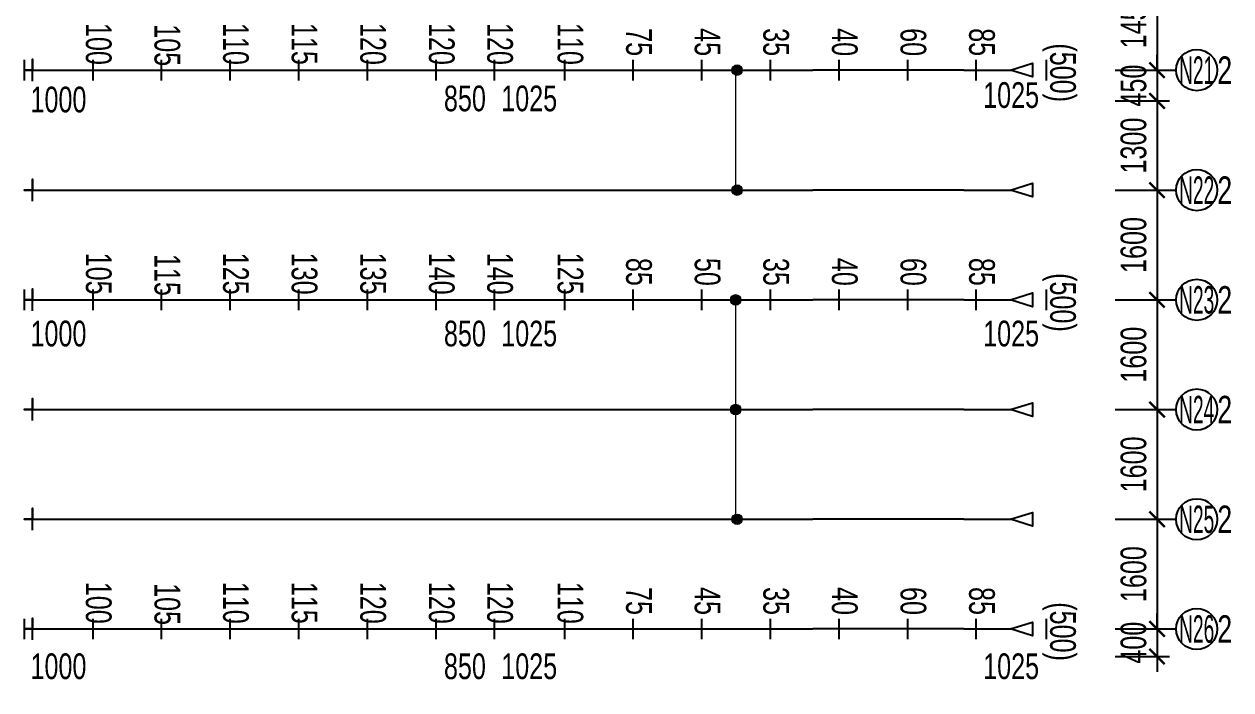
# Model space of a CAD drawing. Header units: millimetres. Extents: x 4465111 to 4895522, y 2166116 to 2541221.
# Drawn here: x 4539664 to 4557255, y 2217858 to 2227567 of the extents above; entities that cross this region are included whole.
import ezdxf
from ezdxf.enums import TextEntityAlignment as Align

# ---------------------------------------------------------------- set-up
doc = ezdxf.new("R2010")
doc.units = ezdxf.units.MM
doc.header["$LTSCALE"] = 50
doc.header["$MEASUREMENT"] = 0
doc.layers.get('DEFPOINTS').update_dxf_attribs({"lineweight": 9})
for name, color, linetype in [('BREAK_LINE', 7, 'Continuous'), ('KCS_TEXT', 2, 'Continuous'), ('S- Border', 6, 'Continuous'), ('SP-Reinforcement', 4, 'Continuous')]:
    doc.layers.add(name, color=color, linetype=linetype)
doc.layers.add('Current_plane_Tendon', color=7, linetype='Continuous', true_color=0xab0000)
for name, color, linetype, lineweight in [('S-dims', 8, 'Continuous', 15), ('S-text', 3, 'Continuous', 20), ('S-Thin', 253, 'Continuous', 15)]:
    doc.layers.add(name, color=color, linetype=linetype, lineweight=lineweight)
doc.styles.add('KCS_SMTEXT', font='arial.ttf', dxfattribs={"width": 0.7})
doc.dimstyles.new('KCS_DIM150', dxfattribs={"dimscale": 150, "dimtxt": 2.5, "dimasz": 1.5, "dimexe": 1.2, "dimexo": 0, "dimgap": 1, "dimtad": 1, "dimdec": 0, "dimzin": 0, "dimdsep": 46, "dimtxsty": 'KCS_SMTEXT', "dimblk": 'ARCHTICK', "dimcen": 0, "dimdle": 1, "dimclrd": 1, "dimclre": 1, "dimclrt": 2, "dimadec": 0, "dimazin": 0, "dimtfac": 1, "dimtdec": 0, "dimtix": 1, "dimtmove": 2, "dimatfit": 3, "dimfxl": 1, "dimtolj": 1, "dimtzin": 0, "dimarcsym": 0})
doc.dimstyles.new('KCS_DIM150A', dxfattribs={"dimscale": 150, "dimtxt": 2.5, "dimasz": 3, "dimexe": 1.2, "dimexo": 0, "dimgap": 1, "dimtad": 1, "dimdec": 0, "dimzin": 0, "dimdsep": 46, "dimtxsty": 'KCS_SMTEXT', "dimblk": 'ARCHTICK', "dimcen": 0, "dimdle": 1, "dimse1": 1, "dimse2": 1, "dimsd1": 1, "dimsd2": 1, "dimclrd": 1, "dimclre": 1, "dimclrt": 3, "dimadec": 0, "dimazin": 0, "dimtfac": 1, "dimtdec": 0, "dimtix": 1, "dimtmove": 2, "dimatfit": 3, "dimfxl": 1, "dimtolj": 1, "dimtzin": 0, "dimarcsym": 0})

# ---------------------------------------------------------------- blocks, each defined once
blk = doc.blocks.new('*U196')
at = {"layer": 'S- Border'}
blk.add_lwpolyline([(0, 0), (392, 0)], dxfattribs=at)
blk.add_circle((692, 0), 300, dxfattribs=at)
at = {"layer": 'SP-Reinforcement'}
for points in [[(-16280, -160), (-16280, 160), (-16280, 0), (-16400, 0), (-4904, 0)], [(-2700, 0), (-4904, 0)], [(-2700, 0), (-2020, 0), (-1700, 100), (-1700, -100), (-2020, 0)]]:
    blk.add_lwpolyline(points, dxfattribs=at)
at = {"layer": 'S-text', "style": 'KCS_SMTEXT', "width": 0.7}
blk.add_attdef('COUNT', text='', height=400, dxfattribs=at).set_placement((1092, 0), align=Align.MIDDLE_CENTER)
blk = doc.blocks.new('*U197')
at = {"layer": 'S- Border'}
blk.add_lwpolyline([(0, 0), (392, 0)], dxfattribs=at)
blk.add_circle((692, 0), 300, dxfattribs=at)
at = {"layer": 'SP-Reinforcement'}
for points in [[(-16280, -160), (-16280, 160), (-16280, 0), (-16400, 0), (-4904, 0)], [(-2700, 0), (-4904, 0)], [(-2700, 0), (-2020, 0), (-1700, 100), (-1700, -100), (-2020, 0)]]:
    blk.add_lwpolyline(points, dxfattribs=at)
at = {"layer": 'S-text', "style": 'KCS_SMTEXT', "width": 0.7}
blk.add_attdef('COUNT', text='', height=400, dxfattribs=at).set_placement((1092, 0), align=Align.MIDDLE_CENTER)
blk = doc.blocks.new('*U198')
at = {"layer": 'S- Border'}
blk.add_lwpolyline([(0, 0), (392, 0)], dxfattribs=at)
blk.add_circle((692, 0), 300, dxfattribs=at)
at = {"layer": 'SP-Reinforcement'}
for points in [[(-16280, -160), (-16280, 160), (-16280, 0), (-16400, 0), (-4904, 0)], [(-2700, 0), (-4904, 0)], [(-2700, 0), (-2020, 0), (-1700, 100), (-1700, -100), (-2020, 0)]]:
    blk.add_lwpolyline(points, dxfattribs=at)
at = {"layer": 'S-text', "style": 'KCS_SMTEXT', "width": 0.7}
blk.add_attdef('COUNT', text='', height=400, dxfattribs=at).set_placement((1092, 0), align=Align.MIDDLE_CENTER)
blk = doc.blocks.new('*U199')
at = {"layer": 'S- Border'}
blk.add_lwpolyline([(0, 0), (392, 0)], dxfattribs=at)
blk.add_circle((692, 0), 300, dxfattribs=at)
at = {"layer": 'SP-Reinforcement'}
for points in [[(-16280, -160), (-16280, 160), (-16280, 0), (-16400, 0), (-4904, 0)], [(-2700, 0), (-4904, 0)], [(-2700, 0), (-2020, 0), (-1700, 100), (-1700, -100), (-2020, 0)]]:
    blk.add_lwpolyline(points, dxfattribs=at)
at = {"layer": 'S-text', "style": 'KCS_SMTEXT', "width": 0.7}
blk.add_attdef('COUNT', text='', height=400, dxfattribs=at).set_placement((1092, 0), align=Align.MIDDLE_CENTER)
blk = doc.blocks.new('*U200')
at = {"layer": 'S- Border'}
blk.add_lwpolyline([(0, 0), (392, 0)], dxfattribs=at)
blk.add_circle((692, 0), 300, dxfattribs=at)
at = {"layer": 'SP-Reinforcement'}
for points in [[(-16280, -160), (-16280, 160), (-16280, 0), (-16400, 0), (-4904, 0)], [(-2700, 0), (-4904, 0)], [(-2700, 0), (-2020, 0), (-1700, 100), (-1700, -100), (-2020, 0)]]:
    blk.add_lwpolyline(points, dxfattribs=at)
at = {"layer": 'S-text', "style": 'KCS_SMTEXT', "width": 0.7}
blk.add_attdef('COUNT', text='', height=400, dxfattribs=at).set_placement((1092, 0), align=Align.MIDDLE_CENTER)
blk = doc.blocks.new('*U201')
at = {"layer": 'S- Border'}
blk.add_lwpolyline([(0, 0), (392, 0)], dxfattribs=at)
blk.add_circle((692, 0), 300, dxfattribs=at)
at = {"layer": 'SP-Reinforcement'}
for points in [[(-16280, -160), (-16280, 160), (-16280, 0), (-16400, 0), (-4904, 0)], [(-2700, 0), (-4904, 0)], [(-2700, 0), (-2020, 0), (-1700, 100), (-1700, -100), (-2020, 0)]]:
    blk.add_lwpolyline(points, dxfattribs=at)
at = {"layer": 'S-text', "style": 'KCS_SMTEXT', "width": 0.7}
blk.add_attdef('COUNT', text='', height=400, dxfattribs=at).set_placement((1092, 0), align=Align.MIDDLE_CENTER)
blk = doc.blocks.new('*D303')
at = {"layer": 'DEFPOINTS', "color": 0, "transparency": 16777216}
for p in [(4527823, 2306778), (4528823, 2306778), (4528823, 2306433)]:
    blk.add_point(p, dxfattribs=at)
at = {"layer": 'S-dims', "color": 3, "transparency": 16777216, "insert": (4528323, 2306774), "char_height": 375, "attachment_point": 5, "style": 'KCS_SMTEXT'}
blk.add_mtext('\\A1;1000', dxfattribs=at)
blk = doc.blocks.new('_ArchTick')
at = {"color": 0, "linetype": 'ByBlock', "const_width": 0.15}
blk.add_lwpolyline([(-0.5, -0.5), (0.5, 0.5)], dxfattribs=at)
blk = doc.blocks.new('*D304')
at = {"layer": 'DEFPOINTS', "color": 0, "transparency": 16777216}
for p in [(4533823, 2306694), (4534673, 2306694), (4534673, 2306433)]:
    blk.add_point(p, dxfattribs=at)
at = {"layer": 'S-dims', "color": 3, "transparency": 16777216, "insert": (4534248, 2306774), "char_height": 375, "attachment_point": 5, "style": 'KCS_SMTEXT'}
blk.add_mtext('\\A1;850', dxfattribs=at)
blk = doc.blocks.new('*D305')
at = {"layer": 'DEFPOINTS', "color": 0, "transparency": 16777216}
for p in [(4534673, 2306694), (4535698, 2306694), (4535698, 2306433)]:
    blk.add_point(p, dxfattribs=at)
at = {"layer": 'S-dims', "color": 3, "transparency": 16777216, "insert": (4535185, 2306774), "char_height": 375, "attachment_point": 5, "style": 'KCS_SMTEXT'}
blk.add_mtext('\\A1;1025', dxfattribs=at)
blk = doc.blocks.new('*D306')
at = {"layer": 'DEFPOINTS', "color": 0, "transparency": 16777216}
for p in [(4541698, 2306694), (4542723, 2306761), (4542723, 2306433)]:
    blk.add_point(p, dxfattribs=at)
at = {"layer": 'S-dims', "color": 3, "transparency": 16777216, "insert": (4542210, 2306774), "char_height": 375, "attachment_point": 5, "style": 'KCS_SMTEXT'}
blk.add_mtext('\\A1;1025', dxfattribs=at)
blk = doc.blocks.new('*D377')
at = {"layer": 'DEFPOINTS', "color": 0, "transparency": 16777216}
for p in [(4543728, 2312068), (4543728, 2310618), (4544337, 2310618)]:
    blk.add_point(p, dxfattribs=at)
at = {"layer": 'S-dims', "color": 1, "lineweight": -2, "transparency": 16777216}
for p, q in [((4544337, 2312218), (4544337, 2310468)), ((4543728, 2312068), (4544517, 2312068)), ((4543728, 2310618), (4544517, 2310618))]:
    blk.add_line(p, q, dxfattribs=at)
at = {"layer": 'S-dims', "color": 1, "lineweight": -2, "transparency": 16777216, "xscale": 225, "yscale": 225, "zscale": 225}
for p, rotation in [((4544337, 2312068), 90), ((4544337, 2310618), 270)]:
    blk.add_blockref('_ArchTick', p, dxfattribs=dict(at, rotation=rotation))
at = {"layer": 'S-dims', "color": 2, "transparency": 16777216, "insert": (4543995, 2311343), "char_height": 375, "attachment_point": 5, "rotation": 90, "style": 'KCS_SMTEXT'}
blk.add_mtext('\\A1;1450', dxfattribs=at)
blk = doc.blocks.new('*D378')
at = {"layer": 'DEFPOINTS', "color": 0, "transparency": 16777216}
for p in [(4543728, 2310618), (4543728, 2310168), (4544337, 2310168)]:
    blk.add_point(p, dxfattribs=at)
at = {"layer": 'S-dims', "color": 1, "lineweight": -2, "transparency": 16777216}
for p, q in [((4544337, 2310618), (4544337, 2310843)), ((4543728, 2310618), (4544517, 2310618)), ((4544337, 2310618), (4544337, 2310168)), ((4543728, 2310168), (4544517, 2310168)), ((4544337, 2310168), (4544337, 2309943))]:
    blk.add_line(p, q, dxfattribs=at)
at = {"layer": 'S-dims', "color": 1, "lineweight": -2, "transparency": 16777216, "xscale": 225, "yscale": 225, "zscale": 225}
for p, rotation in [((4544337, 2310618), 270), ((4544337, 2310168), 90)]:
    blk.add_blockref('_ArchTick', p, dxfattribs=dict(at, rotation=rotation))
at = {"layer": 'S-dims', "color": 2, "transparency": 16777216, "insert": (4543995, 2310393), "char_height": 375, "attachment_point": 5, "rotation": 90, "style": 'KCS_SMTEXT'}
blk.add_mtext('\\A1;450', dxfattribs=at)
blk = doc.blocks.new('*D379')
at = {"layer": 'DEFPOINTS', "color": 0, "transparency": 16777216}
for p in [(4543728, 2310168), (4543728, 2308868), (4544337, 2308868)]:
    blk.add_point(p, dxfattribs=at)
at = {"layer": 'S-dims', "color": 1, "lineweight": -2, "transparency": 16777216}
for p, q in [((4543728, 2310168), (4544517, 2310168)), ((4544337, 2310318), (4544337, 2308718)), ((4543728, 2308868), (4544517, 2308868))]:
    blk.add_line(p, q, dxfattribs=at)
at = {"layer": 'S-dims', "color": 1, "lineweight": -2, "transparency": 16777216, "xscale": 225, "yscale": 225, "zscale": 225}
for p, rotation in [((4544337, 2310168), 90), ((4544337, 2308868), 270)]:
    blk.add_blockref('_ArchTick', p, dxfattribs=dict(at, rotation=rotation))
at = {"layer": 'S-dims', "color": 2, "transparency": 16777216, "insert": (4543995, 2309518), "char_height": 375, "attachment_point": 5, "rotation": 90, "style": 'KCS_SMTEXT'}
blk.add_mtext('\\A1;1300', dxfattribs=at)
blk = doc.blocks.new('*D380')
at = {"layer": 'DEFPOINTS', "color": 0, "transparency": 16777216}
for p in [(4543728, 2308868), (4543728, 2307268), (4544337, 2307268)]:
    blk.add_point(p, dxfattribs=at)
at = {"layer": 'S-dims', "color": 1, "lineweight": -2, "transparency": 16777216}
for p, q in [((4544337, 2309018), (4544337, 2307118)), ((4543728, 2308868), (4544517, 2308868)), ((4543728, 2307268), (4544517, 2307268))]:
    blk.add_line(p, q, dxfattribs=at)
at = {"layer": 'S-dims', "color": 1, "lineweight": -2, "transparency": 16777216, "xscale": 225, "yscale": 225, "zscale": 225}
for p, rotation in [((4544337, 2308868), 90), ((4544337, 2307268), 270)]:
    blk.add_blockref('_ArchTick', p, dxfattribs=dict(at, rotation=rotation))
at = {"layer": 'S-dims', "color": 2, "transparency": 16777216, "insert": (4543995, 2308068), "char_height": 375, "attachment_point": 5, "rotation": 90, "style": 'KCS_SMTEXT'}
blk.add_mtext('\\A1;1600', dxfattribs=at)
blk = doc.blocks.new('*D381')
at = {"layer": 'DEFPOINTS', "color": 0, "transparency": 16777216}
for p in [(4543728, 2307268), (4543728, 2305668), (4544337, 2305668)]:
    blk.add_point(p, dxfattribs=at)
at = {"layer": 'S-dims', "color": 1, "lineweight": -2, "transparency": 16777216}
for p, q in [((4544337, 2307418), (4544337, 2305518)), ((4543728, 2307268), (4544517, 2307268)), ((4543728, 2305668), (4544517, 2305668))]:
    blk.add_line(p, q, dxfattribs=at)
at = {"layer": 'S-dims', "color": 1, "lineweight": -2, "transparency": 16777216, "xscale": 225, "yscale": 225, "zscale": 225}
for p, rotation in [((4544337, 2307268), 90), ((4544337, 2305668), 270)]:
    blk.add_blockref('_ArchTick', p, dxfattribs=dict(at, rotation=rotation))
at = {"layer": 'S-dims', "color": 2, "transparency": 16777216, "insert": (4543995, 2306468), "char_height": 375, "attachment_point": 5, "rotation": 90, "style": 'KCS_SMTEXT'}
blk.add_mtext('\\A1;1600', dxfattribs=at)
blk = doc.blocks.new('*D382')
at = {"layer": 'DEFPOINTS', "color": 0, "transparency": 16777216}
for p in [(4543728, 2305668), (4543728, 2304068), (4544337, 2304068)]:
    blk.add_point(p, dxfattribs=at)
at = {"layer": 'S-dims', "color": 1, "lineweight": -2, "transparency": 16777216}
for p, q in [((4544337, 2305818), (4544337, 2303918)), ((4543728, 2305668), (4544517, 2305668)), ((4543728, 2304068), (4544517, 2304068))]:
    blk.add_line(p, q, dxfattribs=at)
at = {"layer": 'S-dims', "color": 1, "lineweight": -2, "transparency": 16777216, "xscale": 225, "yscale": 225, "zscale": 225}
for p, rotation in [((4544337, 2305668), 90), ((4544337, 2304068), 270)]:
    blk.add_blockref('_ArchTick', p, dxfattribs=dict(at, rotation=rotation))
at = {"layer": 'S-dims', "color": 2, "transparency": 16777216, "insert": (4543995, 2304868), "char_height": 375, "attachment_point": 5, "rotation": 90, "style": 'KCS_SMTEXT'}
blk.add_mtext('\\A1;1600', dxfattribs=at)
blk = doc.blocks.new('*D383')
at = {"layer": 'DEFPOINTS', "color": 0, "transparency": 16777216}
for p in [(4543728, 2304068), (4543728, 2302468), (4544337, 2302468)]:
    blk.add_point(p, dxfattribs=at)
at = {"layer": 'S-dims', "color": 1, "lineweight": -2, "transparency": 16777216}
for p, q in [((4544337, 2304218), (4544337, 2302318)), ((4543728, 2304068), (4544517, 2304068)), ((4543728, 2302468), (4544517, 2302468))]:
    blk.add_line(p, q, dxfattribs=at)
at = {"layer": 'S-dims', "color": 1, "lineweight": -2, "transparency": 16777216, "xscale": 225, "yscale": 225, "zscale": 225}
for p, rotation in [((4544337, 2304068), 90), ((4544337, 2302468), 270)]:
    blk.add_blockref('_ArchTick', p, dxfattribs=dict(at, rotation=rotation))
at = {"layer": 'S-dims', "color": 2, "transparency": 16777216, "insert": (4543995, 2303268), "char_height": 375, "attachment_point": 5, "rotation": 90, "style": 'KCS_SMTEXT'}
blk.add_mtext('\\A1;1600', dxfattribs=at)
blk = doc.blocks.new('*D384')
at = {"layer": 'DEFPOINTS', "color": 0, "transparency": 16777216}
for p in [(4543728, 2302468), (4543728, 2302068), (4544337, 2302068)]:
    blk.add_point(p, dxfattribs=at)
at = {"layer": 'S-dims', "color": 1, "lineweight": -2, "transparency": 16777216}
for p, q in [((4544337, 2302468), (4544337, 2302693)), ((4543728, 2302468), (4544517, 2302468)), ((4544337, 2302468), (4544337, 2302068)), ((4543728, 2302068), (4544517, 2302068)), ((4544337, 2302068), (4544337, 2301843))]:
    blk.add_line(p, q, dxfattribs=at)
at = {"layer": 'S-dims', "color": 1, "lineweight": -2, "transparency": 16777216, "xscale": 225, "yscale": 225, "zscale": 225}
for p, rotation in [((4544337, 2302468), 270), ((4544337, 2302068), 90)]:
    blk.add_blockref('_ArchTick', p, dxfattribs=dict(at, rotation=rotation))
at = {"layer": 'S-dims', "color": 2, "transparency": 16777216, "insert": (4543995, 2302268), "char_height": 375, "attachment_point": 5, "rotation": 90, "style": 'KCS_SMTEXT'}
blk.add_mtext('\\A1;400', dxfattribs=at)
blk = doc.blocks.new('*D444')
at = {"layer": 'DEFPOINTS', "color": 0, "transparency": 16777216}
for p in [(4527823, 2310191), (4528823, 2310191), (4528823, 2309846)]:
    blk.add_point(p, dxfattribs=at)
at = {"layer": 'S-dims', "color": 3, "transparency": 16777216, "insert": (4528323, 2310187), "char_height": 375, "attachment_point": 5, "style": 'KCS_SMTEXT'}
blk.add_mtext('\\A1;1000', dxfattribs=at)
blk = doc.blocks.new('*D445')
at = {"layer": 'DEFPOINTS', "color": 0, "transparency": 16777216}
for p in [(4533823, 2310123), (4534673, 2310123), (4534673, 2309862)]:
    blk.add_point(p, dxfattribs=at)
at = {"layer": 'S-dims', "color": 3, "transparency": 16777216, "insert": (4534248, 2310203), "char_height": 375, "attachment_point": 5, "style": 'KCS_SMTEXT'}
blk.add_mtext('\\A1;850', dxfattribs=at)
blk = doc.blocks.new('*D446')
at = {"layer": 'DEFPOINTS', "color": 0, "transparency": 16777216}
for p in [(4534673, 2310123), (4535698, 2310123), (4535698, 2309862)]:
    blk.add_point(p, dxfattribs=at)
at = {"layer": 'S-dims', "color": 3, "transparency": 16777216, "insert": (4535185, 2310203), "char_height": 375, "attachment_point": 5, "style": 'KCS_SMTEXT'}
blk.add_mtext('\\A1;1025', dxfattribs=at)
blk = doc.blocks.new('*D447')
at = {"layer": 'DEFPOINTS', "color": 0, "transparency": 16777216}
for p in [(4541698, 2310171), (4542723, 2310239), (4542723, 2309910)]:
    blk.add_point(p, dxfattribs=at)
at = {"layer": 'S-dims', "color": 3, "transparency": 16777216, "insert": (4542210, 2310252), "char_height": 375, "attachment_point": 5, "style": 'KCS_SMTEXT'}
blk.add_mtext('\\A1;1025', dxfattribs=at)
blk = doc.blocks.new('*D452')
at = {"layer": 'DEFPOINTS', "color": 0, "transparency": 16777216}
for p in [(4527823, 2301925), (4528823, 2301925), (4528823, 2301580)]:
    blk.add_point(p, dxfattribs=at)
at = {"layer": 'S-dims', "color": 3, "transparency": 16777216, "insert": (4528323, 2301922), "char_height": 375, "attachment_point": 5, "style": 'KCS_SMTEXT'}
blk.add_mtext('\\A1;1000', dxfattribs=at)
blk = doc.blocks.new('*D453')
at = {"layer": 'DEFPOINTS', "color": 0, "transparency": 16777216}
for p in [(4533823, 2301841), (4534673, 2301841), (4534673, 2301580)]:
    blk.add_point(p, dxfattribs=at)
at = {"layer": 'S-dims', "color": 3, "transparency": 16777216, "insert": (4534248, 2301922), "char_height": 375, "attachment_point": 5, "style": 'KCS_SMTEXT'}
blk.add_mtext('\\A1;850', dxfattribs=at)
blk = doc.blocks.new('*D454')
at = {"layer": 'DEFPOINTS', "color": 0, "transparency": 16777216}
for p in [(4534673, 2301841), (4535698, 2301841), (4535698, 2301580)]:
    blk.add_point(p, dxfattribs=at)
at = {"layer": 'S-dims', "color": 3, "transparency": 16777216, "insert": (4535185, 2301922), "char_height": 375, "attachment_point": 5, "style": 'KCS_SMTEXT'}
blk.add_mtext('\\A1;1025', dxfattribs=at)
blk = doc.blocks.new('*D455')
at = {"layer": 'DEFPOINTS', "color": 0, "transparency": 16777216}
for p in [(4542723, 2301909), (4541698, 2301841), (4542723, 2301580)]:
    blk.add_point(p, dxfattribs=at)
at = {"layer": 'S-dims', "color": 3, "transparency": 16777216, "insert": (4542210, 2301922), "char_height": 375, "attachment_point": 5, "style": 'KCS_SMTEXT'}
blk.add_mtext('\\A1;1025', dxfattribs=at)
blk = doc.blocks.new('T4- Cap ngang')
at = {"layer": 'S-Thin'}
h = blk.add_hatch(color=6, dxfattribs=at)
h.paths.add_polyline_path([(4538291.6, 2310618.1, -1), (4538138.5, 2310618.1)])
h.paths.add_polyline_path([(4538291.6, 2310618.1), (4538138.5, 2310618.1, -1)])
h = blk.add_hatch(color=6, dxfattribs=at)
h.paths.add_polyline_path([(4538291.6, 2308868.1, -1), (4538138.5, 2308868.1)])
h.paths.add_polyline_path([(4538291.6, 2308868.1), (4538138.5, 2308868.1, -1)])
h = blk.add_hatch(color=6, dxfattribs=at)
h.paths.add_polyline_path([(4538271.1, 2307268.1, -1), (4538118, 2307268.1)])
h.paths.add_polyline_path([(4538271.1, 2307268.1), (4538118, 2307268.1, -1)])
h = blk.add_hatch(color=6, dxfattribs=at)
h.paths.add_polyline_path([(4538271.1, 2305668.1, -1), (4538118, 2305668.1)])
h.paths.add_polyline_path([(4538271.1, 2305668.1), (4538118, 2305668.1, -1)])
h = blk.add_hatch(color=6, dxfattribs=at)
h.paths.add_polyline_path([(4538291.6, 2304068.1, -1), (4538138.5, 2304068.1)])
h.paths.add_polyline_path([(4538291.6, 2304068.1), (4538138.5, 2304068.1, -1)])
at = {"color": 5, "linetype": 'Continuous'}
for points, elevation in [([(4527822.6, 2310768.1), (4527822.6, 2310468.1)], 100), ([(4528822.6, 2310768.1), (4528822.6, 2310468.1)], 105), ([(4529822.6, 2310768.1), (4529822.6, 2310468.1)], 115), ([(4530822.6, 2310768.1), (4530822.6, 2310468.1)], 125), ([(4531822.6, 2310768.1), (4531822.6, 2310468.1)], 130), ([(4532822.6, 2310768.1), (4532822.6, 2310468.1)], 135), ([(4533822.6, 2310768.1), (4533822.6, 2310468.1)], 140), ([(4534672.6, 2310768.1), (4534672.6, 2310468.1)], 140), ([(4535697.6, 2310768.1), (4535697.6, 2310468.1)], 125), ([(4536697.6, 2310768.1), (4536697.6, 2310468.1)], 85), ([(4537697.6, 2310768.1), (4537697.6, 2310468.1)], 50), ([(4538697.6, 2310768.1), (4538697.6, 2310468.1)], 35), ([(4539697.6, 2310768.1), (4539697.6, 2310468.1)], 40), ([(4540697.6, 2310768.1), (4540697.6, 2310468.1)], 60), ([(4541697.6, 2310768.1), (4541697.6, 2310468.1)], 85), ([(4542722.6, 2310768.1), (4542722.6, 2310468.1)], 100), ([(4527822.6, 2307418.1), (4527822.6, 2307118.1)], 100), ([(4528822.6, 2307418.1), (4528822.6, 2307118.1)], 105), ([(4529822.6, 2307418.1), (4529822.6, 2307118.1)], 115), ([(4530822.6, 2307418.1), (4530822.6, 2307118.1)], 125), ([(4531822.6, 2307418.1), (4531822.6, 2307118.1)], 130), ([(4532822.6, 2307418.1), (4532822.6, 2307118.1)], 135), ([(4533822.6, 2307418.1), (4533822.6, 2307118.1)], 140), ([(4534672.6, 2307418.1), (4534672.6, 2307118.1)], 140), ([(4535697.6, 2307418.1), (4535697.6, 2307118.1)], 125), ([(4536697.6, 2307418.1), (4536697.6, 2307118.1)], 85), ([(4537697.6, 2307418.1), (4537697.6, 2307118.1)], 50), ([(4538697.6, 2307418.1), (4538697.6, 2307118.1)], 35), ([(4539697.6, 2307418.1), (4539697.6, 2307118.1)], 40), ([(4540697.6, 2307418.1), (4540697.6, 2307118.1)], 60), ([(4541697.6, 2307418.1), (4541697.6, 2307118.1)], 85), ([(4542722.6, 2307418.1), (4542722.6, 2307118.1)], 100), ([(4527822.6, 2302618.1), (4527822.6, 2302318.1)], 100), ([(4528822.6, 2302618.1), (4528822.6, 2302318.1)], 105), ([(4529822.6, 2302618.1), (4529822.6, 2302318.1)], 115), ([(4530822.6, 2302618.1), (4530822.6, 2302318.1)], 125), ([(4531822.6, 2302618.1), (4531822.6, 2302318.1)], 130), ([(4532822.6, 2302618.1), (4532822.6, 2302318.1)], 135), ([(4533822.6, 2302618.1), (4533822.6, 2302318.1)], 140), ([(4534672.6, 2302618.1), (4534672.6, 2302318.1)], 140), ([(4535697.6, 2302618.1), (4535697.6, 2302318.1)], 125), ([(4536697.6, 2302618.1), (4536697.6, 2302318.1)], 85), ([(4537697.6, 2302618.1), (4537697.6, 2302318.1)], 50), ([(4538697.6, 2302618.1), (4538697.6, 2302318.1)], 35), ([(4539697.6, 2302618.1), (4539697.6, 2302318.1)], 40), ([(4540697.6, 2302618.1), (4540697.6, 2302318.1)], 60), ([(4541697.6, 2302618.1), (4541697.6, 2302318.1)], 85), ([(4542722.6, 2302618.1), (4542722.6, 2302318.1)], 100)]:
    blk.add_lwpolyline(points, dxfattribs=dict(at, elevation=elevation))
at = {"layer": 'S-Thin', "color": 6}
for p, q in [((4538003.7, 2310618.1), (4538426.4, 2310618.1)), ((4538003.7, 2308868.1, 6294), (4538426.4, 2308868.1, 6294)), ((4537983.2, 2307268.1, 3148.3), (4538405.9, 2307268.1, 3148.3)), ((4537983.2, 2305668.1, 3148.3), (4538405.9, 2305668.1, 3148.3)), ((4538003.7, 2304068.1, 6294), (4538426.4, 2304068.1, 6294))]:
    blk.add_line(p, q, dxfattribs=at)
at = {"layer": 'S-Thin', "color": 1}
for p, q in [((4538194.5, 2310618.1, 3148.3), (4538194.5, 2308868.1, 3148.3)), ((4538194.5, 2307268.1, 3148.3), (4538194.5, 2304068.1, 3148.3))]:
    blk.add_line(p, q, dxfattribs=at)
at = {"layer": 'S-Thin', "color": 6}
for centre in [(4538215, 2310618.1), (4538215, 2308868.1, 6294), (4538194.5, 2307268.1, 3148.3), (4538194.5, 2305668.1, 3148.3), (4538215, 2304068.1, 6294)]:
    blk.add_circle(centre, 76.6, dxfattribs=at)
at = {"layer": 'Current_plane_Tendon'}
ref = blk.add_blockref('*U196', (4544223, 2310618.1), dxfattribs=at)
ref.add_attrib('COUNT', '2', dxfattribs={"layer": 'S-text', "height": 400, "style": 'KCS_SMTEXT', "width": 0.7}).set_placement((4545324, 2310618.1), align=Align.MIDDLE_CENTER)
ref = blk.add_blockref('*U197', (4544223, 2308868.1), dxfattribs=at)
ref.add_attrib('COUNT', '2', dxfattribs={"layer": 'S-text', "height": 400, "style": 'KCS_SMTEXT', "width": 0.7}).set_placement((4545324, 2308868.1), align=Align.MIDDLE_CENTER)
ref = blk.add_blockref('*U198', (4544223, 2307268.1), dxfattribs=at)
ref.add_attrib('COUNT', '2', dxfattribs={"layer": 'S-text', "height": 400, "style": 'KCS_SMTEXT', "width": 0.7}).set_placement((4545324, 2307268.1), align=Align.MIDDLE_CENTER)
ref = blk.add_blockref('*U199', (4544223, 2305668.1), dxfattribs=at)
ref.add_attrib('COUNT', '2', dxfattribs={"layer": 'S-text', "height": 400, "style": 'KCS_SMTEXT', "width": 0.7}).set_placement((4545324, 2305668.1), align=Align.MIDDLE_CENTER)
ref = blk.add_blockref('*U200', (4544223, 2304068.1), dxfattribs=at)
ref.add_attrib('COUNT', '2', dxfattribs={"layer": 'S-text', "height": 400, "style": 'KCS_SMTEXT', "width": 0.7}).set_placement((4545324, 2304068.1), align=Align.MIDDLE_CENTER)
ref = blk.add_blockref('*U201', (4544223, 2302468.1), dxfattribs=at)
ref.add_attrib('COUNT', '2', dxfattribs={"layer": 'S-text', "height": 400, "style": 'KCS_SMTEXT', "width": 0.7}).set_placement((4545324, 2302468.1), align=Align.MIDDLE_CENTER)
at = {"layer": 'KCS_TEXT', "style": 'KCS_SMTEXT', "width": 0.7}
for s, rotation, p in [('100', 269.99999, (4528722.6, 2311306.2, 105)), ('105', 269.99999, (4529722.6, 2311287.1, 115)), ('110', 269.99999, (4530722.6, 2311306.2, 125)), ('115', 269.99999, (4531722.6, 2311306.2, 130)), ('120', 269.99999, (4532722.6, 2311306.2, 135)), ('120', 269.99999, (4533722.6, 2311306.2, 140)), ('120', 269.99999, (4534572.6, 2311306.2, 140)), ('110', 269.99996, (4535597.6, 2311306.2, 125)), ('75', 269.99996, (4536597.6, 2311230, 85)), ('45', 269.99996, (4537597.6, 2311230, 50)), ('35', 269.99996, (4538597.6, 2311230, 35)), ('40', 269.99996, (4539597.6, 2311230, 40)), ('60', 269.99996, (4540597.6, 2311230, 60)), ('85', 269.99996, (4541597.6, 2311230, 85)), ('(500)', 269.99996, (4542778.6, 2311008.2, 100)), ('105', 269.99999, (4528722.6, 2307956.2, 105)), ('115', 269.99999, (4529722.6, 2307937.1, 115)), ('125', 269.99999, (4530722.6, 2307956.2, 125)), ('130', 269.99999, (4531722.6, 2307956.2, 130)), ('135', 269.99999, (4532722.6, 2307956.2, 135)), ('140', 269.99999, (4533722.6, 2307956.2, 140)), ('140', 269.99999, (4534572.6, 2307956.2, 140)), ('125', 269.99996, (4535597.6, 2307956.2, 125)), ('85', 269.99996, (4536597.6, 2307880, 85)), ('50', 269.99996, (4537597.6, 2307880, 50)), ('35', 269.99996, (4538597.6, 2307880, 35)), ('40', 269.99996, (4539597.6, 2307880, 40)), ('85', 269.99996, (4541597.6, 2307880, 85)), ('60', 269.99996, (4540597.6, 2307880, 60)), ('(500)', 269.99996, (4542778.6, 2307658.2, 100)), ('100', 269.99999, (4528722.6, 2303156.2, 105)), ('110', 269.99999, (4530722.6, 2303156.2, 125)), ('115', 269.99999, (4531722.6, 2303156.2, 130)), ('120', 269.99999, (4532722.6, 2303156.2, 135)), ('120', 269.99999, (4533722.6, 2303156.2, 140)), ('120', 269.99999, (4534572.6, 2303156.2, 140)), ('110', 269.99996, (4535597.6, 2303156.2, 125)), ('105', 269.99999, (4529722.6, 2303137.1, 115)), ('75', 269.99996, (4536597.6, 2303080, 85)), ('45', 269.99996, (4537597.6, 2303080, 50)), ('35', 269.99996, (4538597.6, 2303080, 35)), ('40', 269.99996, (4539597.6, 2303080, 40)), ('60', 269.99996, (4540597.6, 2303080, 60)), ('85', 269.99996, (4541597.6, 2303080, 85)), ('(500)', 269.99996, (4542778.6, 2302858.2, 100))]:
    blk.add_text(s, height=375, rotation=rotation, dxfattribs=at).set_placement(p)
at = {"layer": 'KCS_TEXT', "style": 'KCS_SMTEXT', "width": 0.5}
for s, p in [('N21', (4544914.8, 2310618.1)), ('N22', (4544914.8, 2308868.1)), ('N23', (4544914.8, 2307268.1)), ('N24', (4544914.8, 2305668.1)), ('N25', (4544914.8, 2304068.1)), ('N26', (4544914.8, 2302468.1))]:
    blk.add_text(s, height=400, dxfattribs=at).set_placement(p, align=Align.MIDDLE_CENTER)
at = {"layer": 'S-dims'}
for base, p1, p2, picture, middle in [((4544336.5, 2310618.1), (4543727.6, 2312068.1), (4543727.6, 2310618.1), '*D377', (4543995, 2311343.1)), ((4544336.5, 2310168.1), (4543727.6, 2310618.1), (4543727.6, 2310168.1), '*D378', (4543995, 2310393.1)), ((4544336.5, 2308868.1), (4543727.6, 2310168.1), (4543727.6, 2308868.1), '*D379', (4543994.9, 2309518.1)), ((4544336.5, 2307268.1), (4543727.6, 2308868.1), (4543727.6, 2307268.1), '*D380', (4543995, 2308068.1)), ((4544336.5, 2305668.1), (4543727.6, 2307268.1), (4543727.6, 2305668.1), '*D381', (4543995, 2306468.1)), ((4544336.5, 2304068.1), (4543727.6, 2305668.1), (4543727.6, 2304068.1), '*D382', (4543995, 2304868.1)), ((4544336.5, 2302468.1), (4543727.6, 2304068.1), (4543727.6, 2302468.1), '*D383', (4543995, 2303268.1)), ((4544336.5, 2302068.1), (4543727.6, 2302468.1), (4543727.6, 2302068.1), '*D384', (4543995, 2302268.1))]:
    dim = blk.add_linear_dim(base=base, p1=p1, p2=p2, angle=90, dimstyle='KCS_DIM150', dxfattribs=at)
    dim.commit()
    dim.dimension.update_dxf_attribs({"geometry": picture, "text_midpoint": middle})
for base, p1, p2, picture, middle in [((4528822.6, 2309845.6), (4527822.6, 2310190.6), (4528822.6, 2310190.6), '*D444', (4528322.6, 2310187.1)), ((4534672.6, 2309861.9), (4533822.6, 2310122.9), (4534672.6, 2310122.9), '*D445', (4534247.6, 2310203.3)), ((4535697.6, 2309861.9), (4534672.6, 2310122.9), (4535697.6, 2310122.9), '*D446', (4535185.1, 2310203.3)), ((4542722.6, 2309910.3), (4541697.6, 2310171.4), (4542722.6, 2310238.8), '*D447', (4542210.1, 2310251.8)), ((4528822.6, 2306432.5), (4527822.6, 2306777.5), (4528822.6, 2306777.5), '*D303', (4528322.6, 2306774)), ((4534672.6, 2306432.5), (4533822.6, 2306693.6), (4534672.6, 2306693.6), '*D304', (4534247.6, 2306774)), ((4535697.6, 2306432.5), (4534672.6, 2306693.6), (4535697.6, 2306693.6), '*D305', (4535185.1, 2306774)), ((4542722.6, 2306432.5), (4541697.6, 2306693.6), (4542722.6, 2306761), '*D306', (4542210.1, 2306774)), ((4528822.6, 2301580.2), (4527822.6, 2301925.2), (4528822.6, 2301925.2), '*D452', (4528322.6, 2301921.7)), ((4534672.6, 2301580.2), (4533822.6, 2301841.3), (4534672.6, 2301841.3), '*D453', (4534247.6, 2301921.7)), ((4535697.6, 2301580.2), (4534672.6, 2301841.3), (4535697.6, 2301841.3), '*D454', (4535185.1, 2301921.7)), ((4542722.6, 2301580.2), (4541697.6, 2301841.3), (4542722.6, 2301908.7), '*D455', (4542210.1, 2301921.7))]:
    dim = blk.add_linear_dim(base=base, p1=p1, p2=p2, dimstyle='KCS_DIM150A', dxfattribs=at)
    dim.commit()
    dim.dimension.update_dxf_attribs({"geometry": picture, "text_midpoint": middle})

msp = doc.modelspace()

# ---------------------------------------------------------------- block references
at = {"layer": 'BREAK_LINE'}
msp.add_blockref('T4- Cap ngang', (11841.8, -83722.2), dxfattribs=at)

doc.saveas('drawing.dxf')
